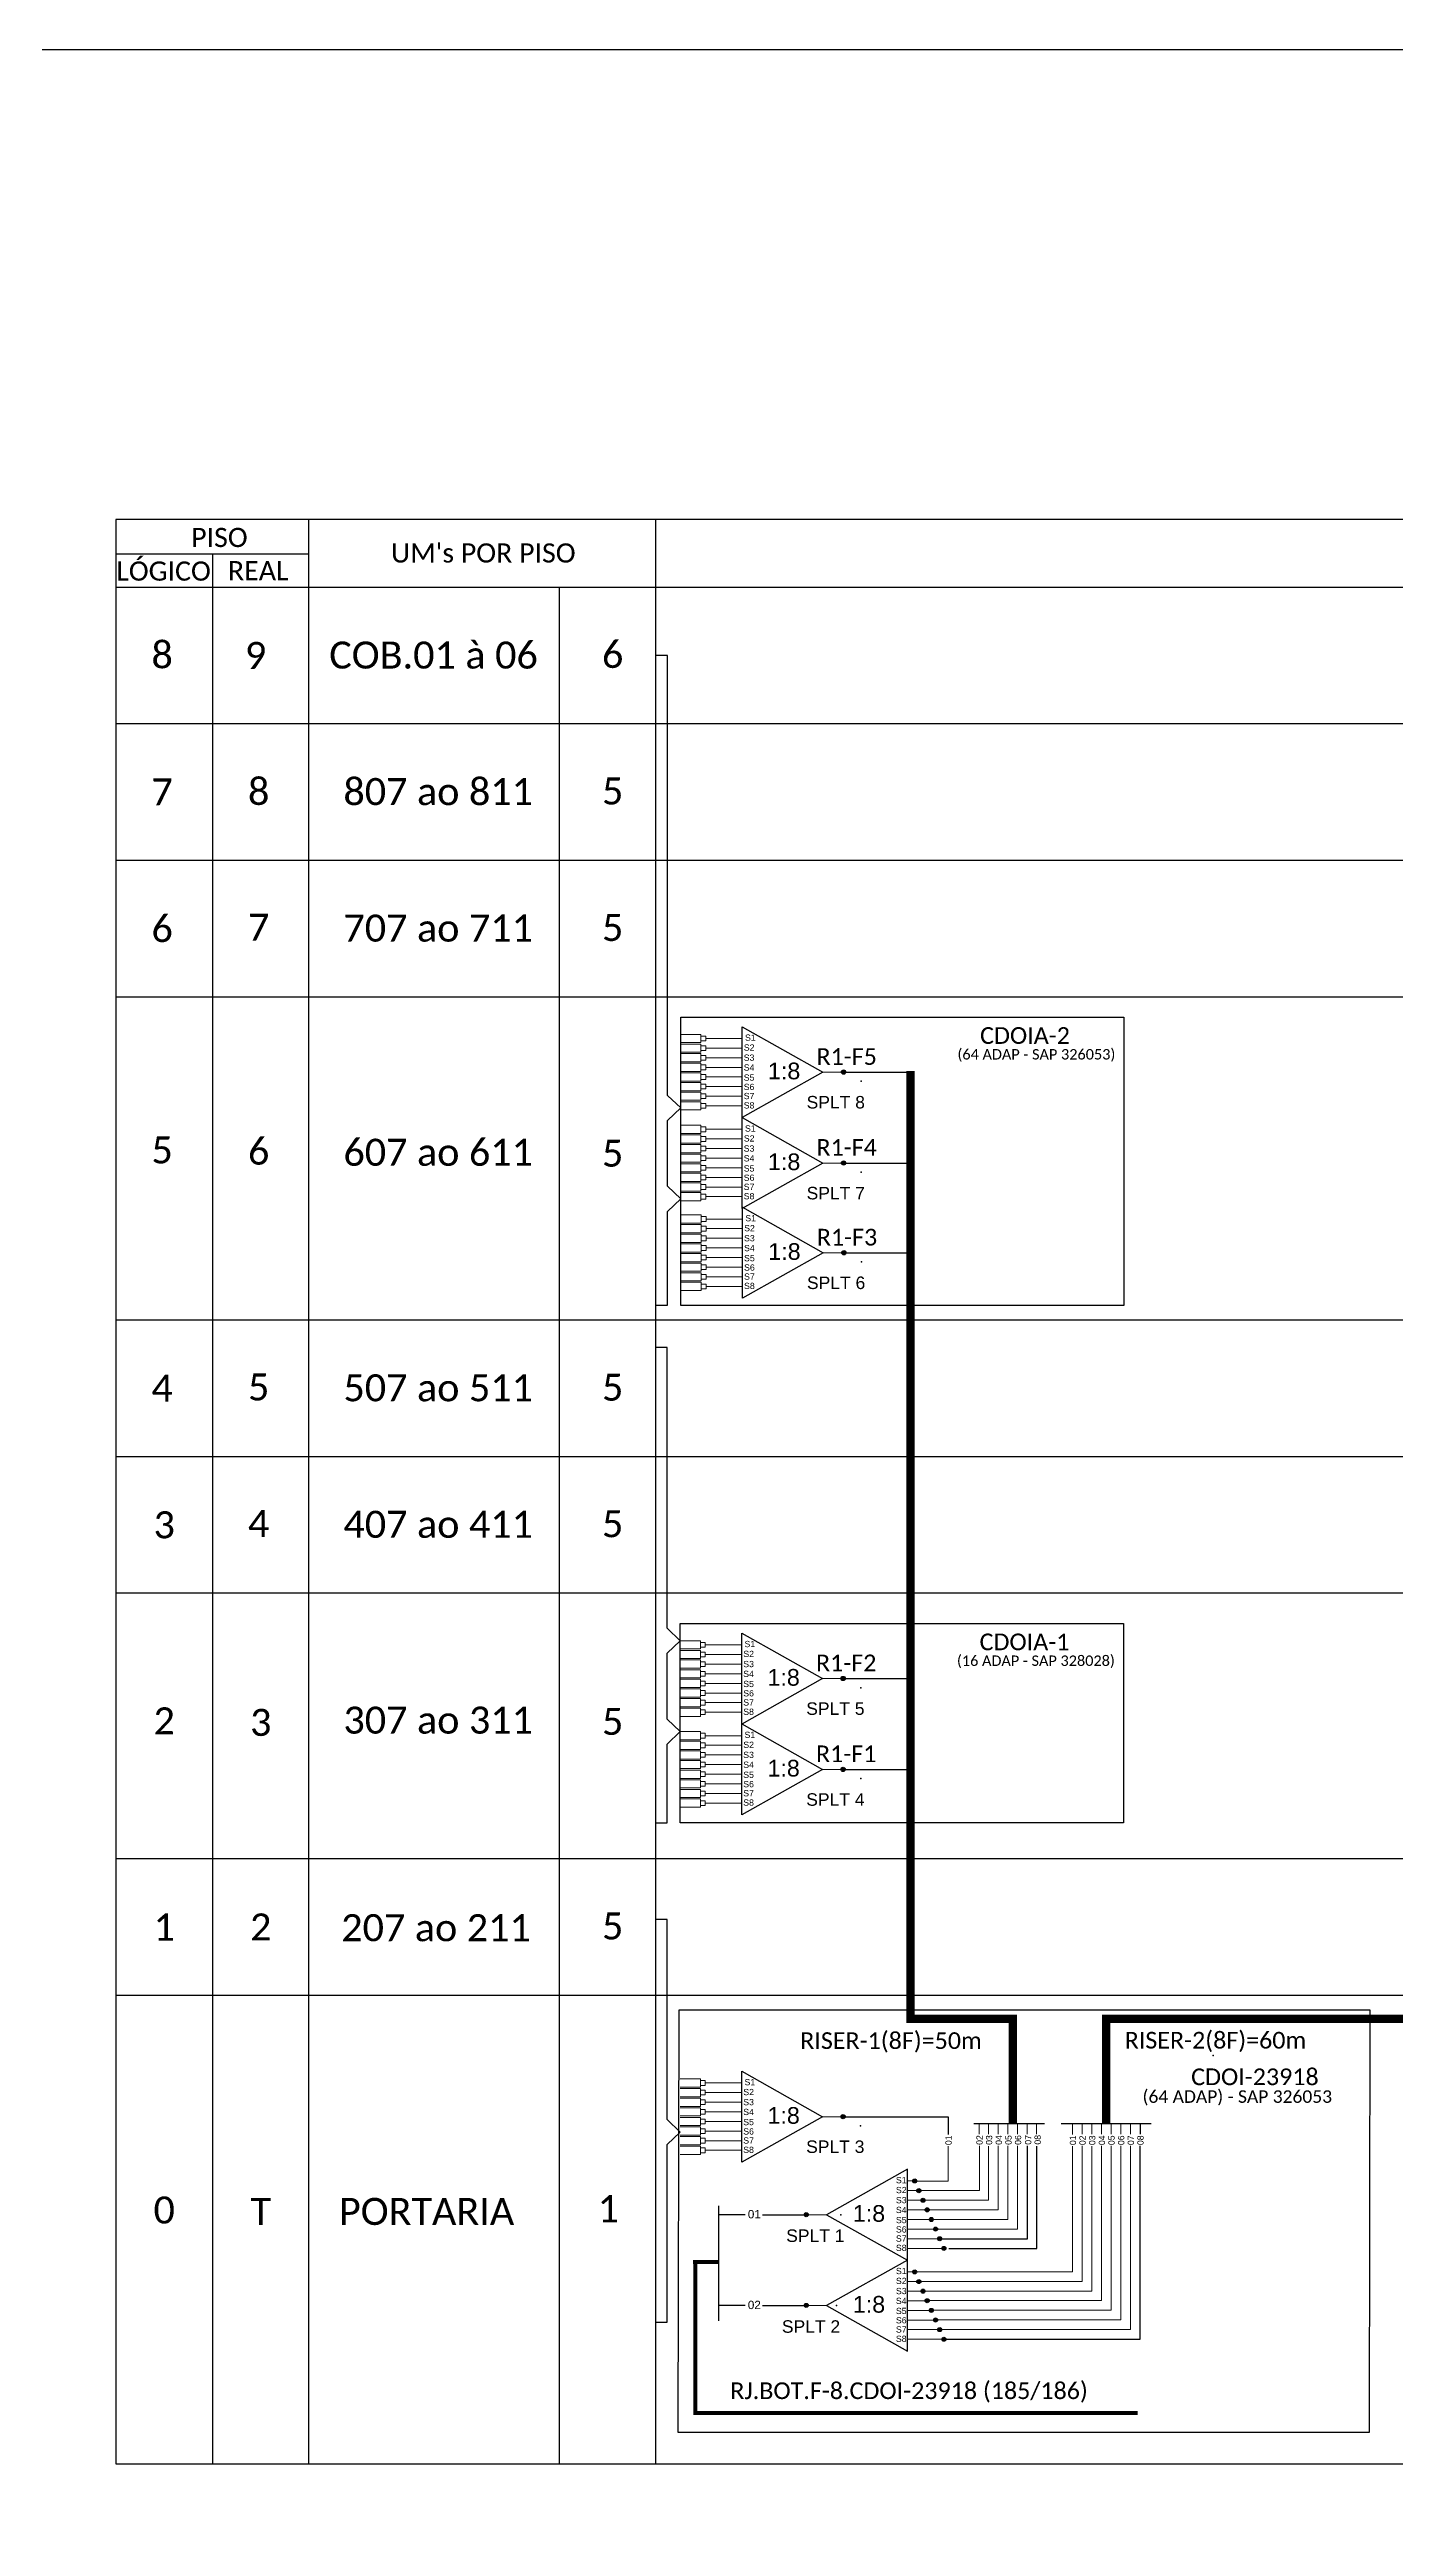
# Model space of a CAD drawing. Extents: x -264 to 577, y -3 to 591.
# Drawn here: x 32.7 to 194.1, y 294.4 to 591.4 of the extents above; entities that cross this region are included whole.
import ezdxf
from ezdxf.enums import TextEntityAlignment as Align

# ---------------------------------------------------------------- set-up
doc = ezdxf.new("R2010")
doc.units = 0
doc.styles.add('ARIAL', font='arial.ttf')
doc.styles.add('WMF-Calibri0', font='calibri.ttf')
doc.linetypes.add('RESERVA', pattern='A,0.5,-0.15,["RESERVA",Standard,S=0.18,R=0,X=0,Y=-0.1],-1.3', length=1.95)

# ---------------------------------------------------------------- blocks, each defined once
blk = doc.blocks.new('SPLT_1-8_DIV_DIR')
h = blk.add_hatch(color=3)
h.dxf.hatch_style = 1
edge = h.paths.add_edge_path()
edge.add_arc((12.77, 4.04), 0.242, 0, 360)
h = blk.add_hatch(color=3)
h.dxf.hatch_style = 1
edge = h.paths.add_edge_path()
edge.add_arc((13.27, 2.88), 0.242, 0, 360)
h = blk.add_hatch(color=3)
h.dxf.hatch_style = 1
edge = h.paths.add_edge_path()
edge.add_arc((13.77, 1.73), 0.242, 0, 360)
h = blk.add_hatch(color=3)
h.dxf.hatch_style = 1
edge = h.paths.add_edge_path()
edge.add_arc((14.27, 0.58), 0.242, 0, 360)
h = blk.add_hatch(color=3)
h.dxf.hatch_style = 1
edge = h.paths.add_edge_path()
edge.add_arc((14.77, -0.58), 0.242, 0, 360)
h = blk.add_hatch(color=3)
h.dxf.hatch_style = 1
edge = h.paths.add_edge_path()
edge.add_arc((15.27, -1.73), 0.242, 0, 360)
h = blk.add_hatch(color=3)
h.dxf.hatch_style = 1
edge = h.paths.add_edge_path()
edge.add_arc((15.77, -2.88), 0.242, 0, 360)
h = blk.add_hatch(color=3)
h.dxf.hatch_style = 1
edge = h.paths.add_edge_path()
edge.add_arc((16.27, -4.04), 0.242, 0, 360)
at = {"color": 1}
blk.add_lwpolyline([(11.89, 5.45), (2.22, 0), (11.89, -5.45), (11.89, 5.45)], dxfattribs=at)
at = {"color": 7, "lineweight": 0}
for points in [[(12.77, 4.04), (11.89, 4.04)], [(11.89, 2.88), (13.27, 2.88)], [(11.89, 1.73), (13.77, 1.73)], [(11.89, 0.58), (14.27, 0.58)], [(11.89, -0.58), (14.77, -0.58)], [(11.89, -1.73), (15.27, -1.73)], [(11.89, -2.88), (15.77, -2.88)], [(11.89, -4.04), (16.27, -4.04)]]:
    blk.add_lwpolyline(points, dxfattribs=at)
at = {"color": 1, "lineweight": 0}
blk.add_lwpolyline([(2.22, 0), (0, 0)], dxfattribs=at)
at = {"color": 3}
for centre in [(12.77, 4.04), (13.27, 2.88), (13.77, 1.73), (14.27, 0.58), (14.77, -0.58), (15.27, -1.73), (15.77, -2.88), (16.27, -4.04)]:
    blk.add_circle(centre, 0.242, dxfattribs=at)
at = {"color": 1, "style": 'ARIAL'}
for s, height, p in [('S1', 0.75, (10.52, 3.77)), ('S2', 0.75, (10.52, 2.58)), ('1:8', 2, (5.35, -0.85)), ('S3', 0.75, (10.52, 1.37)), ('S4', 0.75, (10.52, 0.19)), ('S5', 0.75, (10.52, -1.02)), ('S6', 0.75, (10.52, -2.14)), ('S7', 0.75, (10.52, -3.24)), ('S8', 0.75, (10.52, -4.36))]:
    blk.add_text(s, height=height, dxfattribs=at).set_placement(p)
blk = doc.blocks.new('SPLITTER_')
blk.add_point((0, 0))
at = {"style": 'ARIAL', "flags": 4}
blk.add_attdef('SPLT', (0, -3.26), '', height=1.5, dxfattribs=at)
blk = doc.blocks.new('LEG_CDO64_DIR')
blk.add_point((0, 0))
at = {"color": 1, "style": 'WMF-Calibri0', "flags": 4}
blk.add_attdef('CDO', (-2.62, -3.57), '', height=2, dxfattribs=at)
blk.add_attdef('MODELO', text='', height=1.5, dxfattribs=at).set_placement((-1.52, -5.5), align=Align.CENTER)
blk = doc.blocks.new('SPLT_1-8_SC-APC_ESQ')
at = {"color": 1}
blk.add_lwpolyline([(7.37, -2.1), (17.04, -7.55), (7.37, -13), (7.37, -2.1)], dxfattribs=at)
at = {"color": 3, "lineweight": 0}
for points in [[(2.41, -3.02), (0, -3.02)], [(2.41, -4), (0, -4)], [(2.41, -4.17), (0, -4.17)], [(2.41, -5.16), (0, -5.16)], [(2.41, -5.32), (0, -5.32)], [(2.41, -3.02), (2.41, -4)], [(2.41, -4.17), (2.41, -5.16)], [(2.41, -5.32), (2.41, -6.31)], [(2.99, -3.51), (7.37, -3.51)], [(7.37, -4.66), (2.99, -4.66)], [(7.37, -5.82), (2.99, -5.82)], [(2.41, -6.31), (0, -6.31)], [(2.41, -6.48), (0, -6.48)], [(2.41, -7.46), (0, -7.46)], [(2.41, -7.63), (0, -7.63)], [(2.41, -8.62), (0, -8.62)], [(2.41, -8.78), (0, -8.78)], [(2.41, -6.48), (2.41, -7.46)], [(2.41, -7.63), (2.41, -8.62)], [(2.41, -8.78), (2.41, -9.77)], [(7.37, -6.97), (2.99, -6.97)], [(7.37, -8.12), (2.99, -8.12)], [(2.41, -9.77), (0, -9.77)], [(2.41, -9.94), (0, -9.94)], [(2.41, -10.92), (0, -10.92)], [(2.41, -11.09), (0, -11.09)], [(2.41, -9.94), (2.41, -10.92)], [(2.41, -11.09), (2.41, -12.08)], [(7.37, -9.28), (2.99, -9.28)], [(7.37, -10.43), (2.99, -10.43)], [(7.37, -11.58), (2.99, -11.58)], [(2.41, -12.08), (0, -12.08)]]:
    blk.add_lwpolyline(points, dxfattribs=at)
for points in [[(2.99, -3.22), (2.41, -3.22), (2.41, -3.8), (2.99, -3.8)], [(2.99, -4.38), (2.41, -4.38), (2.41, -4.95), (2.99, -4.95)], [(2.99, -5.53), (2.41, -5.53), (2.41, -6.1), (2.99, -6.1)], [(2.99, -6.68), (2.41, -6.68), (2.41, -7.26), (2.99, -7.26)], [(2.99, -7.84), (2.41, -7.84), (2.41, -8.41), (2.99, -8.41)], [(2.99, -8.99), (2.41, -8.99), (2.41, -9.56), (2.99, -9.56)], [(2.99, -10.14), (2.41, -10.14), (2.41, -10.72), (2.99, -10.72)], [(2.99, -11.3), (2.41, -11.3), (2.41, -11.87), (2.99, -11.87)]]:
    blk.add_lwpolyline(points, close=True, dxfattribs=at)
at = {"color": 1, "lineweight": 0}
blk.add_lwpolyline([(17.04, -7.55), (19.26, -7.55)], dxfattribs=at)
at = {"color": 1, "style": 'ARIAL'}
for s, height, p in [('S3', 0.75, (7.55, -6.18)), ('S2', 0.75, (7.56, -4.97)), ('S1', 0.75, (7.7, -3.78)), ('S5', 0.75, (7.55, -8.57)), ('S4', 0.75, (7.55, -7.36)), ('1:8', 2, (10.45, -8.4)), ('S6', 0.75, (7.55, -9.69)), ('S7', 0.75, (7.55, -10.78)), ('S8', 0.75, (7.55, -11.9))]:
    blk.add_text(s, height=height, dxfattribs=at).set_placement(p)

msp = doc.modelspace()

# ---------------------------------------------------------------- hatches: boundary and pattern name
h = msp.add_hatch(color=3)
h.dxf.hatch_style = 1
edge = h.paths.add_edge_path()
edge.add_arc((127.91, 468.8), 0.256, 0, 360)
h = msp.add_hatch(color=3)
h.dxf.hatch_style = 1
edge = h.paths.add_edge_path()
edge.add_arc((127.91, 457.9), 0.256, 0, 360)
h = msp.add_hatch(color=3)
h.dxf.hatch_style = 1
edge = h.paths.add_edge_path()
edge.add_arc((127.96, 447.14), 0.256, 0, 360)
h = msp.add_hatch(color=3)
h.dxf.hatch_style = 1
edge = h.paths.add_edge_path()
edge.add_arc((127.86, 396.09), 0.256, 0, 360)
h = msp.add_hatch(color=3)
h.dxf.hatch_style = 1
edge = h.paths.add_edge_path()
edge.add_arc((127.86, 385.19), 0.256, 0, 360)
h = msp.add_hatch()
h.set_pattern_fill('ANSI31', color=1, scale=10, style=0)
h.set_pattern_definition([(45, (-457.8024, -17.5247), (-0.8838835, 0.8838835), [])])
h.paths.add_polyline_path([(156.27, 370.79), (165.7, 370.79), (165.7, 375.94), (156.27, 375.94)], flags=9)
h = msp.add_hatch(color=3)
h.dxf.hatch_style = 1
edge = h.paths.add_edge_path()
edge.add_arc((127.86, 343.55), 0.256, 0, 360)
h = msp.add_hatch(color=3)
h.dxf.hatch_style = 1
edge = h.paths.add_edge_path()
edge.add_arc((123.44, 331.8), 0.242, 0, 360)
h = msp.add_hatch(color=3)
h.dxf.hatch_style = 1
edge = h.paths.add_edge_path()
edge.add_arc((123.44, 320.92), 0.242, 0, 360)

# ---------------------------------------------------------------- linework, layer by layer
msp.add_line((93.86, 301.93), (93.86, 526.84))
msp.add_lwpolyline([(-264.15, 591.41), (576.85, 591.41), (576.85, -2.59), (-264.15, -2.59)], close=True)
at = {"color": 0}
for points in [[(332.51, 535.06), (40.7, 535.06)], [(40.7, 530.95), (63.84, 530.95)]]:
    msp.add_lwpolyline(points, dxfattribs=at)
for points in [[(40.7, 535.06), (40.7, 301.93), (332.51, 301.93), (332.51, 535.06)], [(63.84, 301.93), (63.84, 535.06)], [(105.43, 301.93), (105.43, 535.06)], [(52.27, 530.95), (52.27, 301.93)], [(40.7, 526.96), (332.51, 526.96)], [(40.7, 510.59), (332.51, 510.59)], [(40.7, 494.22), (332.51, 494.22)], [(40.7, 477.84), (332.51, 477.84)], [(40.7, 439.1), (332.51, 439.1)], [(40.7, 422.72), (332.51, 422.72)], [(40.7, 406.35), (332.51, 406.35)], [(40.7, 374.49), (332.51, 374.49)], [(40.7, 358.12), (332.51, 358.12)]]:
    msp.add_lwpolyline(points)
at = {"color": 3}
for points in [[(105.43, 440.85), (106.82, 440.85), (106.83, 452.1), (108.4, 453.6), (106.83, 455.11), (106.83, 462.99), (108.4, 464.5), (106.83, 466.01), (106.83, 518.74), (105.43, 518.74)], [(105.43, 378.8), (106.77, 378.8), (106.78, 388.21), (108.34, 389.72), (106.78, 391.23), (106.78, 399.11), (108.34, 400.62), (106.78, 402.12), (106.78, 435.8), (105.43, 435.8)], [(105.43, 318.92), (106.77, 318.92), (106.77, 340.21), (108.34, 341.71), (106.77, 343.22), (106.77, 367.21), (105.43, 367.21)], [(112.98, 331.81), (116.14, 331.81)], [(118.21, 331.8), (123.44, 331.8)]]:
    msp.add_lwpolyline(points, dxfattribs=at)
at = {"color": 1}
for points in [[(108.4, 475.38), (161.53, 475.38), (161.53, 440.8), (108.4, 440.8)], [(108.34, 402.67), (161.47, 402.67), (161.47, 378.78), (108.34, 378.78)], [(190.9, 305.7), (108.09, 305.7), (108.2, 356.35), (191.01, 356.35)]]:
    msp.add_lwpolyline(points, close=True, dxfattribs=at)
at = {"color": 5, "const_width": 1}
msp.add_lwpolyline([(135.95, 468.95), (135.95, 355.28), (148.21, 355.28), (148.21, 342.74)], dxfattribs=at)
at = {"color": 6, "const_width": 1}
msp.add_lwpolyline([(261.23, 469.91), (261.23, 355.28), (159.4, 355.28), (159.4, 342.74)], dxfattribs=at)
at = {"color": 5, "linetype": 'Continuous', "ltscale": 4}
for points in [[(127.91, 468.8), (135.76, 468.8)], [(127.91, 457.9), (135.76, 457.9)], [(127.96, 447.14), (135.8, 447.14)], [(127.86, 396.09), (135.95, 396.09)], [(127.86, 385.19), (135.7, 385.19)]]:
    msp.add_lwpolyline(points, dxfattribs=at)
at = {"linetype": 'Continuous', "ltscale": 4}
msp.add_lwpolyline([(127.86, 343.55), (140.44, 343.55), (140.44, 341.43)], dxfattribs=at)
at = {"color": 5}
msp.add_lwpolyline([(143.55, 342.74), (152.01, 342.74)], dxfattribs=at)
at = {"color": 5, "lineweight": 0}
for points in [[(144.19, 342.74), (144.19, 341.45)], [(145.28, 342.74), (145.28, 341.46)], [(146.44, 342.74), (146.44, 341.46)], [(147.59, 342.74), (147.59, 341.46)], [(148.75, 342.74), (148.75, 341.46)], [(149.91, 342.74), (149.91, 341.46)], [(151.06, 342.74), (151.06, 341.46)], [(137.18, 334.68), (144.2, 334.68), (144.2, 340.04)], [(137.68, 333.53), (145.28, 333.53), (145.28, 340.03)], [(138.18, 332.37), (146.44, 332.37), (146.44, 340.04)], [(138.68, 331.22), (147.59, 331.22), (147.59, 340.04)], [(139.18, 330.07), (148.75, 330.07), (148.75, 340.04)]]:
    msp.add_lwpolyline(points, dxfattribs=at)
at = {"color": 6}
msp.add_lwpolyline([(154, 342.74), (164.79, 342.74)], dxfattribs=at)
at = {"color": 6, "lineweight": 0}
for points in [[(155.35, 342.74), (155.35, 341.43)], [(156.51, 342.74), (156.51, 341.46)], [(157.67, 342.74), (157.67, 341.46)], [(158.82, 342.74), (158.82, 341.46)], [(159.98, 342.74), (159.98, 341.46)], [(161.14, 342.74), (161.14, 341.46)], [(162.29, 342.74), (162.29, 341.46)], [(136.68, 324.94), (155.35, 324.94), (155.35, 340.03)], [(136.93, 323.8), (156.51, 323.8), (156.51, 340.04)], [(137.43, 322.64), (157.67, 322.64), (157.67, 340.03)], [(137.93, 321.49), (158.82, 321.49), (158.82, 340.04)], [(138.43, 320.34), (159.98, 320.34), (159.98, 340.04)], [(138.93, 319.18), (161.14, 319.18), (161.14, 340.04)], [(139.43, 318.03), (162.29, 318.03), (162.29, 340.04)]]:
    msp.add_lwpolyline(points, dxfattribs=at)
at = {"color": 8, "linetype": 'RESERVA', "ltscale": 4}
for points in [[(163.45, 342.74), (163.45, 341.46)], [(139.42, 328.9), (149.95, 328.9), (149.95, 340.05)], [(139.93, 316.88), (163.45, 316.88), (163.45, 340.04)], [(140.53, 327.73), (151.07, 327.73), (151.07, 340.01)]]:
    msp.add_lwpolyline(points, dxfattribs=at)
at = {"lineweight": 0}
for points in [[(140.44, 340), (140.44, 335.83)], [(136.68, 335.83), (140.44, 335.83)]]:
    msp.add_lwpolyline(points, dxfattribs=at)
at = {"color": 1}
msp.add_lwpolyline([(112.98, 319.06), (112.98, 332.86)], dxfattribs=at)
at = {"color": 1, "const_width": 0.48}
for points in [[(109.88, 326.11), (112.98, 326.11)], [(110.15, 326.34), (110.15, 308.01), (163.17, 308)]]:
    msp.add_lwpolyline(points, dxfattribs=at)
at = {"color": 2}
for points in [[(112.98, 320.93), (116.14, 320.93)], [(118.21, 320.92), (123.44, 320.92)]]:
    msp.add_lwpolyline(points, dxfattribs=at)
at = {"color": 3}
for centre, radius in [((127.91, 468.8), 0.256), ((127.91, 457.9), 0.256), ((127.96, 447.14), 0.256), ((127.86, 396.09), 0.256), ((127.86, 385.19), 0.256), ((127.86, 343.55), 0.256), ((123.44, 331.8), 0.242), ((123.44, 320.92), 0.242)]:
    msp.add_circle(centre, radius, dxfattribs=at)

# ---------------------------------------------------------------- block references
for name, p in [('SPLT_1-8_SC-APC_ESQ', (108.4, 476.34)), ('SPLT_1-8_SC-APC_ESQ', (108.4, 465.45)), ('SPLT_1-8_SC-APC_ESQ', (108.44, 454.69)), ('SPLT_1-8_SC-APC_ESQ', (108.34, 403.63)), ('SPLT_1-8_SC-APC_ESQ', (108.34, 392.74)), ('SPLT_1-8_SC-APC_ESQ', (108.34, 351.1)), ('SPLT_1-8_DIV_DIR', (123.67, 331.8)), ('SPLT_1-8_DIV_DIR', (123.67, 320.9))]:
    msp.add_blockref(name, p)
ref = msp.add_blockref('SPLITTER_', (130.02, 467.7), dxfattribs=dict(xscale=-1))
ref.add_attrib('SPLT', 'SPLT 8', (123.49, 464.44), dxfattribs={"height": 1.5, "style": 'ARIAL'})
ref = msp.add_blockref('SPLITTER_', (130.02, 456.8), dxfattribs=dict(xscale=-1))
ref.add_attrib('SPLT', 'SPLT 7', (123.49, 453.54), dxfattribs={"height": 1.5, "style": 'ARIAL'})
ref = msp.add_blockref('SPLITTER_', (130.07, 446.05), dxfattribs=dict(xscale=-1))
ref.add_attrib('SPLT', 'SPLT 6', (123.53, 442.79), dxfattribs={"height": 1.5, "style": 'ARIAL'})
ref = msp.add_blockref('SPLITTER_', (129.97, 394.99), dxfattribs=dict(xscale=-1))
ref.add_attrib('SPLT', 'SPLT 5', (123.44, 391.73), dxfattribs={"height": 1.5, "style": 'ARIAL'})
ref = msp.add_blockref('SPLITTER_', (129.97, 384.09), dxfattribs=dict(xscale=-1))
ref.add_attrib('SPLT', 'SPLT 4', (123.44, 380.83), dxfattribs={"height": 1.5, "style": 'ARIAL'})
ref = msp.add_blockref('LEG_CDO64_DIR', (172.2, 350.9))
ref.add_attrib('CDO', 'CDOI-23918', (169.58, 347.33), dxfattribs={"color": 1, "height": 2, "style": 'WMF-Calibri0'})
ref.add_attrib('MODELO', '(64 ADAP) - SAP 326053', dxfattribs={"color": 1, "height": 1.5, "style": 'WMF-Calibri0'}).set_placement((175.11, 345.21), align=Align.CENTER)
ref = msp.add_blockref('SPLITTER_', (129.96, 342.46), dxfattribs=dict(xscale=-1))
ref.add_attrib('SPLT', 'SPLT 3', (123.43, 339.2), dxfattribs={"height": 1.5, "style": 'ARIAL'})
ref = msp.add_blockref('SPLITTER_', (127.57, 331.8), dxfattribs=dict(xscale=-1))
ref.add_attrib('SPLT', 'SPLT 1', (121.04, 328.53), dxfattribs={"height": 1.5, "style": 'ARIAL'})
ref = msp.add_blockref('SPLITTER_', (127.05, 320.9), dxfattribs=dict(xscale=-1))
ref.add_attrib('SPLT', 'SPLT 2', (120.52, 317.64), dxfattribs={"height": 1.5, "style": 'ARIAL'})

# ---------------------------------------------------------------- texts
at = {"color": 0, "style": 'WMF-Calibri0'}
for s, p in [('     PISO', (45.66, 531.76)), ("UM's POR PISO", (73.67, 529.9)), ('  LÓGICO', (39.12, 527.73)), ('    REAL', (50.88, 527.78))]:
    msp.add_text(s, height=2.3, dxfattribs=at).set_placement(p)
at = {"color": 7, "style": 'WMF-Calibri0'}
for s, p in [('COB.01 à 06', (66.27, 517.19)), ('807 ao 811', (67.97, 500.82)), ('707 ao 711', (67.97, 484.45)), ('607 ao 611', (67.97, 457.57)), ('507 ao 511', (67.97, 429.33)), ('407 ao 411', (67.97, 412.96)), ('307 ao 311', (67.97, 389.48)), ('207 ao 211', (67.71, 364.59)), ('PORTARIA', (67.43, 330.57))]:
    msp.add_text(s, height=3.24, dxfattribs=at).set_placement(p)
at = {"color": 1, "style": 'WMF-Calibri0'}
for s, p in [('CDOIA-2', (144.28, 472.19)), ('CDOIA-1', (144.22, 399.48)), ('RJ.BOT.F-8.CDOI-23918 (185/186)', (114.34, 309.69))]:
    msp.add_text(s, height=2, dxfattribs=at).set_placement(p)
at = {"color": 5, "style": 'WMF-Calibri0'}
for s, p in [('R1-F5', (124.67, 469.67)), ('R1-F4', (124.67, 458.77)), ('R1-F3', (124.71, 448.01)), ('R1-F2', (124.61, 396.96)), ('R1-F1', (124.61, 386.06)), ('RISER-1(8F)=50m', (122.72, 351.67))]:
    msp.add_text(s, height=2, dxfattribs=at).set_placement(p)
at = {"color": 1, "style": 'WMF-Calibri0'}
for s, p in [('(64 ADAP - SAP 326053)', (151.03, 470.31)), ('(16 ADAP - SAP 328028)', (150.97, 397.6))]:
    msp.add_text(s, height=1.25, dxfattribs=at).set_placement(p, align=Align.CENTER)
at = {"color": 6, "style": 'WMF-Calibri0'}
msp.add_text('RISER-2(8F)=60m', height=2, dxfattribs=at).set_placement((161.61, 351.72))
at = {"style": 'ARIAL'}
for s, p in [('01', (140.5, 340.72)), ('02', (144.21, 340.75)), ('03', (145.36, 340.75)), ('04', (146.52, 340.75)), ('05', (147.68, 340.75)), ('06', (148.83, 340.75)), ('07', (150.04, 340.77)), ('08', (151.18, 340.78)), ('01', (155.41, 340.72)), ('02', (156.56, 340.72)), ('03', (157.72, 340.72)), ('04', (158.88, 340.72)), ('05', (160.03, 340.72)), ('06', (161.19, 340.72)), ('07', (162.35, 340.72)), ('08', (163.5, 340.72))]:
    msp.add_text(s, height=0.75, rotation=90, dxfattribs=at).set_placement(p, align=Align.MIDDLE_CENTER)
for s, p in [('01', (117.22, 331.86)), ('02', (117.22, 320.98))]:
    msp.add_text(s, height=1, dxfattribs=at).set_placement(p, align=Align.MIDDLE_CENTER)
at = {"color": 7, "style": 'WMF-Calibri0'}
for tag, flags, p in [('8', 4, (46.24, 518.85)), ('9', 4, (57.44, 518.76)), ('6', 4, (100.24, 518.89)), ('7', 4, (46.24, 502.39)), ('8', 4, (57.81, 502.46)), ('5', 4, (100.24, 502.51)), ('6', 4, (46.24, 486.02)), ('7', 4, (57.81, 486.17)), ('5', 4, (100.24, 486.14)), ('5', 4, (46.24, 459.47)), ('6', 4, (57.81, 459.33)), ('5', 4, (100.24, 459.08)), ('4', 4, (46.24, 430.9)), ('5', 4, (57.81, 431.05)), ('5', 4, (100.24, 431.02)), ('3', 4, (46.49, 414.52)), ('4', 4, (57.81, 414.68)), ('5', 4, (100.24, 414.65)), ('2', 4, (46.49, 391.01)), ('3', 4, (58.06, 390.83)), ('5', 4, (100.24, 390.95)), ('1', 4, (46.49, 366.29)), ('2', 4, (58.06, 366.3)), ('5', 4, (100.24, 366.42)), ('0', 4, (46.49, 332.36)), ('T', 12, (58.06, 332.19)), ('1', 4, (99.72, 332.51))]:
    msp.add_attdef(tag, text='XX', height=3.24, dxfattribs=dict(at, flags=flags)).set_placement(p, align=Align.MIDDLE_CENTER)

doc.saveas('drawing.dxf')
